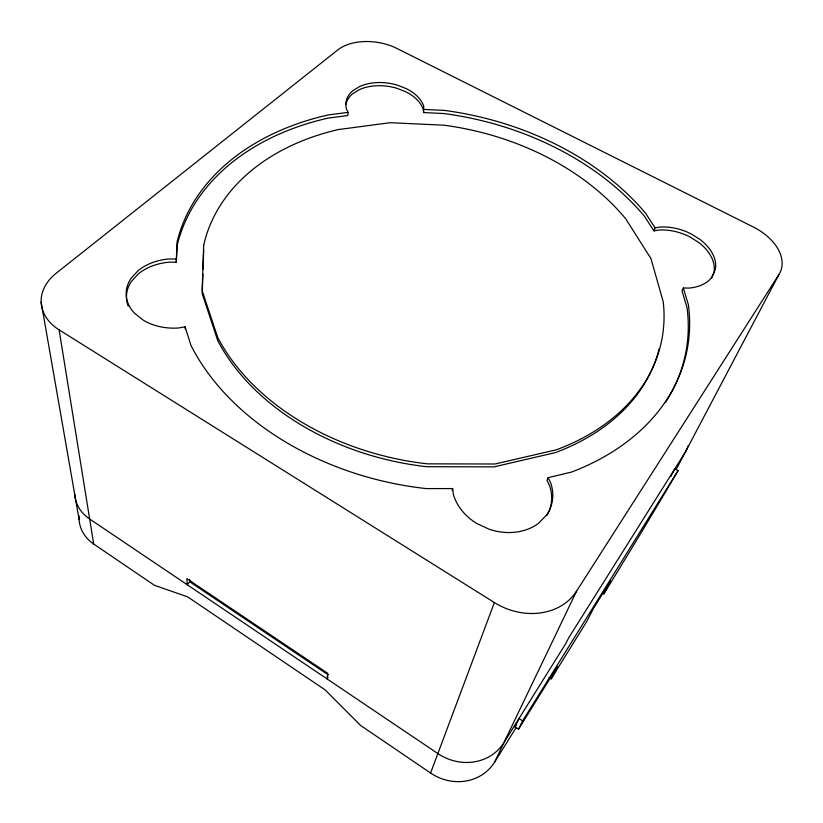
<?xml version="1.0" encoding="UTF-8"?>
<svg xmlns="http://www.w3.org/2000/svg" width="823" height="823" viewBox="0 0 823 823"><rect width="100%" height="100%" fill="white"/><g stroke="black" fill="none" stroke-linecap="round" stroke-linejoin="round"><path stroke-width="1.23" d="M202.88 273.997L202.221 293.821L217.776 340.681A233.187 168.478 11.5 0 0 426.798 466.713L494.067 466.857L555.237 452.65A233.187 168.478 11.5 0 0 659.213 348.52M203.044 269.039L203.693 249.863M176.276 262.28L177.038 242.116A260.706 188.282 11.5 0 1 328.264 114.922L348.098 112.381L347.759 115.559L327.986 118.121A259.934 188.148 11.5 0 0 177.171 245.336L176.276 262.28L170.196 262.115A47.744 34.669 -0.6 0 0 138.151 274.069L131.32 281.589A47.744 34.669 -0.6 0 0 128.162 306.043M711.494 278.133L713.839 272.783A42.991 28.62 19.9 0 0 698.861 242.548L689.787 236.849A42.991 28.62 19.9 0 0 658.637 230.059L653.904 230.882L644.337 216.12A259.934 188.148 11.5 0 0 443.751 113.523L423.65 112.576L423.722 106.126A39.689 25.122 8.8 0 0 406.747 88.863L397.663 85.222A39.689 25.122 8.8 0 0 359.641 86.508L352.83 90.725A39.689 25.122 8.8 0 0 346.493 109.068L348.098 112.381M452.136 490.457L452.66 488.574L426.304 488.595A260.706 188.282 11.5 0 1 190.946 345.372L185.124 326.844L178.91 327.955A47.888 34.7 -0.5 0 1 143.089 320.065L134.54 313.234A47.888 34.7 -0.5 0 1 131.042 278.38L137.904 270.86A47.888 34.7 -0.5 0 1 170.042 258.906L176.143 259.07M430.583 773.013L494.376 602.559A60.779 50.892 24 0 0 576.542 591.202L778.908 274.563A48.403 31.295 21.4 0 0 753.261 226.973L396.84 48.413A43.506 26.675 8.4 0 0 337.718 49.977L56.273 273.174A55.573 39.833 -3.8 0 0 59.112 329.838L93.709 544.034L154.354 585.256L187.716 596.901L325.178 689.931L360.587 725.444L430.583 773.013A47.096 43.598 36 0 0 494.623 762.108L516.196 727.46M653.904 230.882L655.087 227.878L659.83 227.055A43.115 28.63 19.8 0 1 691.063 233.866L700.167 239.575A43.115 28.63 19.8 0 1 715.208 269.821L712.193 276.723A43.115 28.63 19.8 0 1 688.738 288.101L683.327 287.968L688.378 304.757A260.706 188.282 11.5 0 1 571.481 472.073L548.087 477.659L547.007 480.467L549.63 485.776A51.211 41.664 19.4 0 1 546.884 515.579M683.327 287.968L682.01 290.92L687.04 307.699A259.934 188.148 11.5 0 1 665.385 402.55M494.623 762.108L576.542 591.202M514.941 726.884L519.004 718.52L522.636 720.886L518.521 729.229L514.941 726.884L516.288 724.724M549.034 677.494L551.194 678.872L557.459 666.476L518.521 729.229M670.827 476.548L674.901 468.791L678.08 470.602C653.709 512.05 628.916 553.251 603.66 594.196L610.512 580.956L593.486 608.403L586.809 621.386L551.194 678.872M676.053 469.676L778.908 274.563M522.636 720.886L678.08 470.602M328.192 677.267L326.968 678.872L327.852 673.409L186.893 578.672L187.16 584.69L189.784 581.799L189.681 579.382M424.174 109.438L444.317 110.395A260.706 188.282 11.5 0 1 645.479 213.106L655.087 227.878M59.112 329.838L494.376 602.559M189.784 581.799L328.346 674.953M548.087 477.659L550.721 482.978A51.386 41.716 19.3 0 1 546.647 514.889L538.777 523.109A51.386 41.716 19.3 0 1 489.129 529.23L476.692 523.428A51.386 41.716 19.3 0 1 453.35 494.222L452.66 488.574M41.15 302.154L79.111 519.519M423.65 112.576L423.197 109.274A39.586 25.122 8.8 0 0 406.274 92.022L397.211 88.38A39.586 25.122 8.8 0 0 359.291 89.676L352.491 93.904A39.586 25.122 8.8 0 0 345.845 104.5M185.124 326.844L185.206 328.943M93.709 544.034A43.938 35.996 -10 0 1 79.121 515.949M74.667 494.067A45.286 36.572 -8.9 0 0 89.676 519.025L437.867 753.559A48.639 44.596 33.4 0 0 504.005 742.541L565.915 643.37L568.662 637.876L685.312 452.115A40.286 30.07 24.2 0 0 687.997 445.881M203.682 245.388L202.16 290.653L217.766 337.564A233.886 168.602 11.5 0 0 427.476 463.843L494.973 464.007L556.317 449.8A233.886 168.602 11.5 0 0 663.215 301.671L650.952 258.587L625.747 218.846A233.886 168.602 11.5 0 0 443.618 125.158L390.051 122.709L338.243 129.581A233.886 168.602 11.5 0 0 203.682 245.388"/></g></svg>
